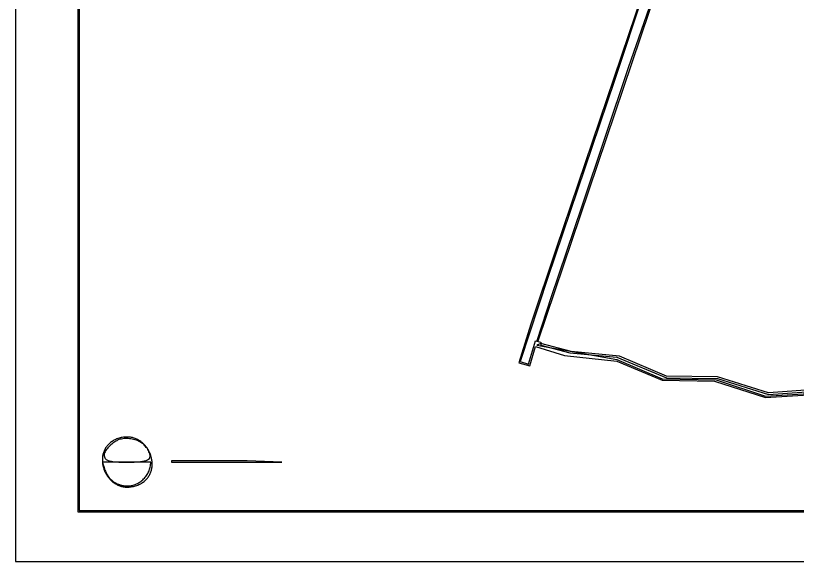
# Model space of a CAD drawing. Header units: metres. Extents: x 0 to 1224, y 0 to 792.
# Drawn here: x 0 to 567, y 0 to 396 of the extents above; entities that cross this region are included whole.
import ezdxf

# ---------------------------------------------------------------- set-up
doc = ezdxf.new("R2010")
doc.units = ezdxf.units.M

msp = doc.modelspace()

# ---------------------------------------------------------------- linework, layer by layer
for points in [[(0, 792), (0, 0), (1224, 0), (1224, 792), (0, 792)], [(45, 757), (45, 36), (1179, 36), (1179, 757), (45, 757)], [(46, 756), (46, 37), (1178, 37), (1178, 756), (46, 756)], [(456, 414), (434.3333, 349), (386, 206), (366, 145), (372, 143), (377, 160), (381, 159), (381, 158), (378, 157), (436, 146.3912), (469, 132.5293), (508, 131.6211), (544, 119.8495), (583, 122.3665)], [(465, 418), (444.3333, 358), (410.3333, 257), (388.3333, 192), (378, 160), (379, 160), (409.6559, 251), (466, 418)], [(455, 413), (392, 227), (373.6667, 172), (365, 144), (373, 142), (377, 156), (398, 149.3256), (436, 145.3912), (469, 131.5293), (507, 130.6744), (544, 118.8495), (583, 121.3665)], [(381, 158), (381, 157), (402, 151.2894), (436, 148.0725), (472, 133.213), (509, 132.6744), (546, 121.1844), (584, 123.8256), (620, 116), (620, 117), (583, 124.9599), (546, 122.3256), (509, 133.8156), (472, 134.3897), (438, 148.7793), (403, 152.2894), (381, 158)], [(75.0008, 89.3511), (74.2033, 89.0931), (73.4355, 88.8123), (72.6971, 88.5093), (71.9878, 88.1847), (71.3072, 87.8394), (70.6553, 87.474), (70.0317, 87.0891), (69.4361, 86.6856), (68.8684, 86.264), (68.3282, 85.8252), (67.8153, 85.3697), (67.3294, 84.8984), (66.8704, 84.4119), (66.4379, 83.9109), (66.0317, 83.3962), (65.6515, 82.8683), (65.2972, 82.3281), (64.9683, 81.7763), (64.6647, 81.2134), (64.3862, 80.6403), (64.1324, 80.0577), (63.9031, 79.4662), (63.6981, 78.8665), (63.5171, 78.2594), (63.3599, 77.6456), (63.2261, 77.0257), (63.1156, 76.4004), (63.0281, 75.7706), (62.9634, 75.1368), (62.9211, 74.4998), (62.9011, 73.8602), (62.903, 73.2189), (62.9266, 72.5764), (62.9718, 71.9335), (63.0381, 71.2909), (63.1254, 70.6493), (63.2335, 70.0094), (63.362, 69.3718), (63.5106, 68.7374), (63.6793, 68.1068), (63.8676, 67.4807), (64.0754, 66.8598), (64.3024, 66.2448), (64.5483, 65.6365), (64.8128, 65.0355), (65.0958, 64.4424), (65.397, 63.8582), (65.7161, 63.2833), (66.0529, 62.7186), (66.4071, 62.1647), (66.7785, 61.6224), (67.1667, 61.0923), (67.5716, 60.5752), (67.9929, 60.0717), (68.4304, 59.5826), (68.8837, 59.1085), (69.3527, 58.6502), (69.8371, 58.2084), (70.3366, 57.7837), (70.851, 57.3769), (71.38, 56.9887), (71.9233, 56.6197), (72.4808, 56.2708), (73.0522, 55.9425), (73.6371, 55.6356), (74.2355, 55.3508), (74.8469, 55.0888), (75.4712, 54.8503), (76.108, 54.636), (76.7572, 54.4466), (77.4185, 54.2828), (78.0917, 54.1453), (78.7764, 54.0349), (79.4724, 53.9521), (80.1795, 53.8978), (80.8974, 53.8726), (81.6259, 53.8772), (82.3647, 53.9124), (83.1136, 53.9788), (83.8723, 54.0771), (84.6405, 54.2081), (85.418, 54.3725), (86.2046, 54.5708), (87, 54.804), (87.7997, 55.0712), (88.5696, 55.3614), (89.3097, 55.6738), (90.0203, 56.0078), (90.7018, 56.3626), (91.3543, 56.7375), (91.9781, 57.1318), (92.5736, 57.5447), (93.1408, 57.9757), (93.6801, 58.4238), (94.1918, 58.8885), (94.6761, 59.369), (95.1332, 59.8646), (95.5635, 60.3746), (95.9671, 60.8982), (96.3443, 61.4347), (96.6955, 61.9835), (97.0208, 62.5438), (97.3204, 63.1149), (97.5948, 63.6961), (97.844, 64.2867), (98.0684, 64.8859), (98.2683, 65.493), (98.4438, 66.1073), (98.5953, 66.7282), (98.7229, 67.3548), (98.827, 67.9865), (98.9079, 68.6225), (98.9656, 69.2622), (99.0007, 69.9048), (99.0132, 70.5495), (99.0034, 71.1958), (98.9716, 71.8429), (98.9181, 72.49), (98.8431, 73.1364), (98.7468, 73.7815), (98.6296, 74.4244), (98.4917, 75.0646), (98.3332, 75.7012), (98.1546, 76.3336), (97.956, 76.961), (97.7378, 77.5828), (97.5001, 78.1981), (97.2432, 78.8064), (96.9674, 79.4068), (96.6729, 79.9987), (96.36, 80.5814), (96.0289, 81.154), (95.68, 81.716), (95.3134, 82.2666), (94.9294, 82.805), (94.5284, 83.3306), (94.1104, 83.8427), (93.6758, 84.3405), (93.2249, 84.8233), (92.7578, 85.2904), (92.275, 85.7411), (91.7765, 86.1747), (91.2627, 86.5904), (90.7339, 86.9875), (90.1902, 87.3654), (89.6319, 87.7233), (89.0594, 88.0604), (88.4728, 88.3761), (87.8724, 88.6697), (87.2585, 88.9404), (86.6314, 89.1876), (85.9912, 89.4104), (85.3382, 89.6083), (84.6727, 89.7804), (83.995, 89.9261), (83.3053, 90.0446), (82.6039, 90.1352), (81.891, 90.1973), (81.1668, 90.23), (80.4317, 90.2327), (79.6859, 90.2047), (78.9297, 90.1452), (78.1632, 90.0536), (77.3869, 89.929), (76.6008, 89.7709), (75.8053, 89.5784), (75.0007, 89.351)], [(74.9606, 88.3225), (74.4648, 88.1427), (73.9029, 87.8888), (73.2853, 87.5661), (72.6222, 87.1796), (71.9239, 86.7346), (71.2006, 86.2363), (70.4626, 85.6897), (69.7202, 85.1001), (68.9836, 84.4725), (68.2631, 83.8123), (67.569, 83.1245), (66.9116, 82.4144), (66.301, 81.687), (65.7477, 80.9476), (65.2618, 80.2013), (64.8537, 79.4533), (64.5335, 78.7088), (64.3116, 77.9728), (64.1982, 77.2507), (64.2036, 76.5475), (64.3381, 75.8684), (64.612, 75.2187), (65.0354, 74.6033), (65.6188, 74.0277), (66.03, 73.7437), (66.5494, 73.4816), (67.1694, 73.2407), (67.8829, 73.0209), (68.6825, 72.8216), (69.5608, 72.6425), (70.5105, 72.4832), (71.5243, 72.3434), (72.5949, 72.2226), (73.715, 72.1205), (74.8771, 72.0366), (76.074, 71.9706), (77.2984, 71.9221), (78.5429, 71.8907), (79.8002, 71.8761), (81.063, 71.8778), (82.3239, 71.8955), (83.5757, 71.9287), (84.8109, 71.9772), (86.0223, 72.0404), (87.2025, 72.1181), (88.3442, 72.2098), (89.4401, 72.3151), (90.4828, 72.4338), (91.4651, 72.5653), (92.3795, 72.7093), (93.2188, 72.8654), (93.9757, 73.0332), (94.6427, 73.2124), (95.2127, 73.4025), (95.6782, 73.6033), (96.4658, 74.1161), (97.0204, 74.7298), (97.3649, 75.4276), (97.522, 76.1929), (97.5143, 77.0091), (97.3647, 77.8595), (97.0959, 78.7275), (96.7306, 79.5963), (96.2915, 80.4493), (95.8015, 81.2699), (95.2832, 82.0415), (94.7594, 82.7472), (94.2528, 83.3706), (93.7862, 83.895), (93.1183, 84.5618), (92.4066, 85.184), (91.6543, 85.7613), (90.8649, 86.2936), (90.0415, 86.7808), (89.1876, 87.2227), (88.3064, 87.6191), (87.4012, 87.97), (86.4753, 88.2752), (85.5322, 88.5346), (84.575, 88.748), (83.6071, 88.9152), (82.6318, 89.0363), (81.6524, 89.1109), (80.6723, 89.139), (79.6946, 89.1204), (78.7229, 89.055), (77.7603, 88.9426), (76.8101, 88.7832), (75.8758, 88.5765), (74.9606, 88.3225)], [(63, 72), (63.2834, 71.0053), (63.5687, 70.0235), (63.8602, 69.0561), (64.1624, 68.1045), (64.4797, 67.1701), (64.8166, 66.2542), (65.1774, 65.3583), (65.5668, 64.4839), (65.9891, 63.6322), (66.4487, 62.8049), (66.9501, 62.0031), (67.4977, 61.2285), (68.0961, 60.4823), (68.7496, 59.7661), (69.4626, 59.0811), (70.2397, 58.4289), (71.0853, 57.8108), (72.0038, 57.2283), (72.8365, 56.764), (73.6742, 56.3499), (74.5158, 55.985), (75.3601, 55.6686), (76.2058, 55.3998), (77.052, 55.1776), (77.8973, 55.0013), (78.7407, 54.8701), (79.5809, 54.783), (80.4169, 54.7391), (81.2474, 54.7378), (82.0713, 54.778), (82.8874, 54.859), (83.6946, 54.9798), (84.4918, 55.1397), (85.2776, 55.3378), (86.0511, 55.5732), (86.8109, 55.845), (87.5561, 56.1525), (88.2853, 56.4948), (88.9975, 56.871), (89.6915, 57.2802), (90.366, 57.7216), (91.0201, 58.1944), (91.6524, 58.6977), (92.2619, 59.2307), (92.8474, 59.7924), (93.4076, 60.3821), (93.9415, 60.9989), (94.448, 61.6419), (94.9257, 62.3102), (95.3736, 63.0032), (95.7906, 63.7197), (96.1753, 64.4591), (96.5268, 65.2205), (96.8438, 66.003), (97.1251, 66.8058), (97.3697, 67.6279), (97.5763, 68.4686), (97.7438, 69.327), (97.871, 70.2023), (97.9568, 71.0936), (98, 72), (63, 72)], [(113, 73), (113, 72), (193, 72), (168, 73), (113, 73)]]:
    msp.add_lwpolyline(points)

doc.saveas('drawing.dxf')
